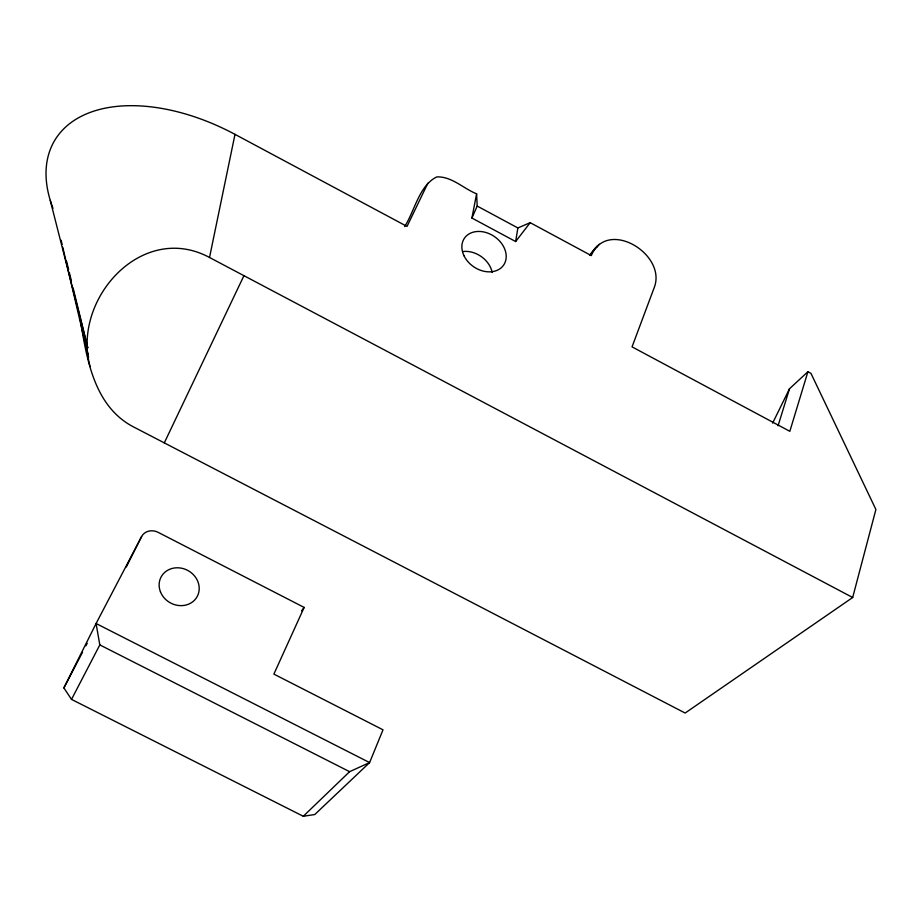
<?xml version="1.0" encoding="UTF-8"?>
<svg xmlns="http://www.w3.org/2000/svg" width="922" height="922" viewBox="0 0 922 922"><rect width="100%" height="100%" fill="white"/><g stroke="black" fill="none" stroke-linecap="round" stroke-linejoin="round"><path stroke-width="1.38" d="M404.643 226.57C414.658 211.046 419.072 185.587 436.751 176.92C451.665 176.206 463.501 188.618 476.605 193.816L471.914 218.041L515.652 241.541L517.876 227.953L530.185 222.675L591.302 255.59C606.987 218.065 666.007 253.585 654.585 286.592L632.054 346.868L789.831 431.312L807.914 371.727L810.968 373.375L875.9 509.497L852.677 597.502L685.138 713.04L134.992 427.681C94.586 407.708 86.795 360.029 80.387 320.107M852.677 597.502L209.525 257.492L234.995 134.358A164.808 98.055 30.9 0 0 87.671 113.383A164.808 98.055 30.9 0 0 52.992 208.326M778.076 425.768L789.497 388.761L807.914 371.727M471.914 218.041L477.193 206.067L476.605 193.816M304.145 607.425L273.88 674.109L383.01 729.809L369.607 762.586L314.782 814.529L303.292 816.27L71.513 699.395L63.883 687.916L96.084 623.514L141.608 536.523A12.758 11.329 26.4 0 1 158.158 532.34L304.145 607.425L301.575 610.813M164.3 442.883L243.938 275.678M427.854 183.213L407.028 226.432L234.995 134.358M772.636 423.117L789.497 388.761M126.302 566.995L141.608 536.523M71.513 699.395L99.818 644.904L96.084 623.514L369.607 762.586L349.599 771.679L303.292 816.27M63.883 687.916L82.542 652.234M85.873 645.861L87.21 643.314M515.652 241.541L530.185 222.675M589.861 254.968L595.128 248.168M589.965 255.14L597.007 246.07M596.511 247.638L599.162 244.238M209.525 257.492C141.7 220.992 71.582 299.811 90.114 366.599M99.818 644.904L349.599 771.679M477.193 206.067L517.876 227.953M50.261 200.374L87.809 347.997L73.08 287.848M66.58 261.272L68.631 269.673M69.323 272.463L71.374 280.853M61.129 240.227L62.108 244.411M62.754 247.2L88.547 357.402L81.413 323.783M462.856 251.545A23.35 18.163 34.3 0 1 492.152 272.382M464.02 255.786A23.765 18.325 34.3 0 0 502.317 266.723A23.765 18.325 34.3 0 0 485.744 232.448A23.765 18.325 34.3 0 0 464.02 255.786M160.463 591.843A20.526 18.405 29.2 0 0 194.749 599.934A20.526 18.405 29.2 0 0 182.291 568.367A20.526 18.405 29.2 0 0 160.463 591.843"/></g></svg>
